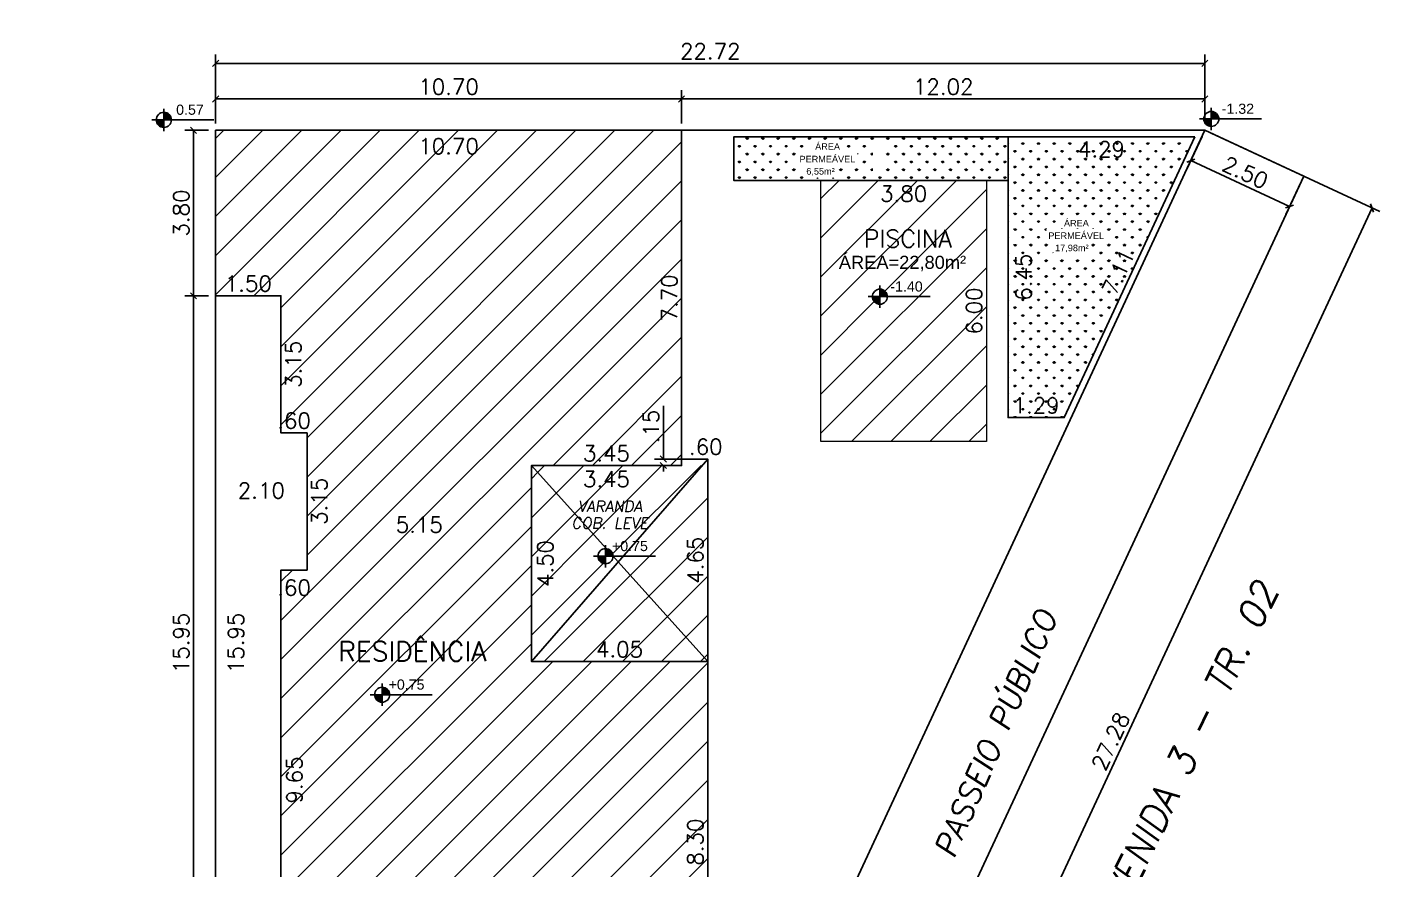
# Model space of a CAD drawing. Header units: metres. Extents: x 2690 to 3939, y 743 to 1123.
# Drawn here: x 3674.88 to 3690.41, y 772.96 to 782.64 of the extents above; entities that cross this region are included whole.
import ezdxf

# ---------------------------------------------------------------- set-up
doc = ezdxf.new("R2010")
doc.units = ezdxf.units.M
doc.header["$PDMODE"] = 35
doc.linetypes.add('HIDDEN', pattern=[0.375, 0.25, -0.125])
for name, color, linetype in [('01', 1, 'Continuous'), ('02', 2, 'Continuous'), ('03', 3, 'Continuous'), ('04', 4, 'Continuous'), ('A CONSTRUIR', 10, 'Continuous'), ('ABERTURA', 2, 'Continuous'), ('H - grama 2', 73, 'Continuous'), ('TEXTO', 2, 'Continuous')]:
    doc.layers.add(name, color=color, linetype=linetype)
doc.layers.add('ALVENARIA', color=4, linetype='Continuous', lineweight=18)
doc.layers.add('COTA', color=2, linetype='Continuous', lineweight=0)
doc.styles.add('ROMA', font='romans.shx')
doc.styles.add('ROMANS', font='arial.ttf')
doc.dimstyles.new('CORTE', dxfattribs={"dimscale": 0, "dimtxt": 0.2, "dimasz": 0.07, "dimexe": 0.1, "dimexo": 0.08, "dimgap": 0.05, "dimtad": 1, "dimzin": 4, "dimdsep": 46, "dimtxsty": 'ROMA', "dimblk": 'OBLIQUE', "dimcen": 0, "dimclrd": 1, "dimclre": 1, "dimclrt": 2, "dimaunit": 1, "dimadec": 0, "dimazin": 0, "dimtfac": 1, "dimtofl": 0, "dimtmove": 0, "dimatfit": 3, "dimldrblk": 'OBLIQUE', "dimfxl": 0.1, "dimtolj": 1, "dimtzin": 0, "dimarcsym": 0})
doc.dimstyles.new('IMPLANTAÇÃO', dxfattribs={"dimscale": 0, "dimtxt": 0.18, "dimasz": 0.07, "dimexe": 0.1, "dimexo": 0.08, "dimgap": 0.05, "dimtad": 1, "dimlfac": 2, "dimzin": 4, "dimdsep": 46, "dimtxsty": 'ROMA', "dimblk": 'OBLIQUE', "dimcen": 0, "dimclrd": 1, "dimclre": 1, "dimclrt": 2, "dimaunit": 1, "dimadec": 0, "dimazin": 0, "dimtfac": 1, "dimtofl": 0, "dimtmove": 0, "dimatfit": 3, "dimldrblk": 'OBLIQUE', "dimfxl": 0.1, "dimtolj": 1, "dimtzin": 0, "dimarcsym": 0})
doc.dimstyles.new('IMPLANTAÇÃO SEM LINHA', dxfattribs={"dimscale": 0, "dimtxt": 0.18, "dimasz": 0.07, "dimexe": 0.1, "dimexo": 0.08, "dimgap": 0.05, "dimtad": 1, "dimlfac": 2, "dimzin": 4, "dimdsep": 46, "dimtxsty": 'ROMA', "dimblk": 'OBLIQUE', "dimcen": 0, "dimse1": 1, "dimse2": 1, "dimsd1": 1, "dimsd2": 1, "dimclrd": 1, "dimclre": 1, "dimclrt": 2, "dimaunit": 1, "dimadec": 0, "dimazin": 0, "dimtfac": 1, "dimtofl": 0, "dimtmove": 0, "dimatfit": 3, "dimldrblk": 'OBLIQUE', "dimfxl": 0.1, "dimtolj": 1, "dimtzin": 0, "dimarcsym": 0})

# ---------------------------------------------------------------- blocks, each defined once
blk = doc.blocks.new('_Oblique')
at = {"color": 0, "linetype": 'ByBlock', "lineweight": -2}
blk.add_line((-0.5, -0.5), (0.5, 0.5), dxfattribs=at)
blk = doc.blocks.new('*D53')
at = {"layer": 'COTA', "color": 1, "lineweight": -2, "transparency": 16777216}
for p, q in [((3676.833, 800.002), (3680.162, 798.455)), ((3668.574, 773.758), (3680.072, 798.497)), ((3665.335, 775.263), (3668.665, 773.716))]:
    blk.add_line(p, q, dxfattribs=at)
at = {"layer": 'DEFPOINTS', "color": 0, "transparency": 16777216}
for p in [(3676.761, 800.036), (3680.072, 798.497), (3665.263, 775.297)]:
    blk.add_point(p, dxfattribs=at)
at = {"layer": 'COTA', "color": 1, "lineweight": -2, "transparency": 16777216, "xscale": 0.07, "yscale": 0.07, "zscale": 0.07}
for p, rotation in [((3680.072, 798.497), 65.07278290089883), ((3668.574, 773.758), 245.0727829008988)]:
    blk.add_blockref('_Oblique', p, dxfattribs=dict(at, rotation=rotation))
at = {"layer": 'COTA', "color": 2, "transparency": 16777216, "insert": (3674.187, 786.191), "char_height": 0.2, "attachment_point": 5, "rotation": 65.0728, "style": 'ROMA'}
blk.add_mtext('\\A1;27.28', dxfattribs=at)
blk = doc.blocks.new('*D109')
at = {"layer": 'A CONSTRUIR', "color": 1, "lineweight": -2, "transparency": 16777216}
for p, q in [((3688.369, 781.38), (3688.198, 781.013)), ((3688.241, 781.104), (3689.374, 780.577)), ((3689.502, 780.853), (3689.332, 780.486))]:
    blk.add_line(p, q, dxfattribs=at)
at = {"layer": 'DEFPOINTS', "color": 0, "transparency": 16777216}
for p in [(3688.402, 781.452), (3689.536, 780.925), (3689.374, 780.577)]:
    blk.add_point(p, dxfattribs=at)
at = {"layer": 'A CONSTRUIR', "color": 1, "lineweight": -2, "transparency": 16777216, "xscale": 0.07, "yscale": 0.07, "zscale": 0.07}
for p, rotation in [((3688.241, 781.104), 155.0727829008923), ((3689.374, 780.577), 335.0727829008923)]:
    blk.add_blockref('_Oblique', p, dxfattribs=dict(at, rotation=rotation))
at = {"layer": 'A CONSTRUIR', "color": 2, "transparency": 16777216, "insert": (3688.866, 780.967), "char_height": 0.18, "attachment_point": 5, "rotation": 335.0728, "style": 'ROMA'}
blk.add_mtext('\\A1;2.50', dxfattribs=at)
blk = doc.blocks.new('*D111')
at = {"layer": 'A CONSTRUIR', "color": 1, "lineweight": -2, "transparency": 16777216}
for p, q in [((3682.392, 781.532), (3682.392, 781.912)), ((3688.402, 781.532), (3688.402, 781.912)), ((3688.402, 781.812), (3682.392, 781.812))]:
    blk.add_line(p, q, dxfattribs=at)
at = {"layer": 'DEFPOINTS', "color": 0, "transparency": 16777216}
for p in [(3682.392, 781.812), (3682.392, 781.452), (3688.402, 781.452)]:
    blk.add_point(p, dxfattribs=at)
at = {"layer": 'A CONSTRUIR', "color": 1, "lineweight": -2, "transparency": 16777216, "xscale": 0.07, "yscale": 0.07, "zscale": 0.07, "rotation": 180}
blk.add_blockref('_Oblique', (3682.392, 781.812), dxfattribs=at)
at = {"layer": 'A CONSTRUIR', "color": 1, "lineweight": -2, "transparency": 16777216, "xscale": 0.07, "yscale": 0.07, "zscale": 0.07}
blk.add_blockref('_Oblique', (3688.402, 781.812), dxfattribs=at)
at = {"layer": 'A CONSTRUIR', "color": 2, "transparency": 16777216, "insert": (3685.397, 781.952), "char_height": 0.18, "attachment_point": 5, "style": 'ROMA'}
blk.add_mtext('\\A1;12.02', dxfattribs=at)
blk = doc.blocks.new('*D112')
at = {"layer": 'A CONSTRUIR', "color": 1, "lineweight": -2, "transparency": 16777216}
for p, q in [((3677.042, 781.532), (3677.042, 781.912)), ((3682.392, 781.532), (3682.392, 781.912)), ((3682.392, 781.812), (3677.042, 781.812))]:
    blk.add_line(p, q, dxfattribs=at)
at = {"layer": 'DEFPOINTS', "color": 0, "transparency": 16777216}
for p in [(3677.042, 781.812), (3677.042, 781.452), (3682.392, 781.452)]:
    blk.add_point(p, dxfattribs=at)
at = {"layer": 'A CONSTRUIR', "color": 1, "lineweight": -2, "transparency": 16777216, "xscale": 0.07, "yscale": 0.07, "zscale": 0.07, "rotation": 180}
blk.add_blockref('_Oblique', (3677.042, 781.812), dxfattribs=at)
at = {"layer": 'A CONSTRUIR', "color": 1, "lineweight": -2, "transparency": 16777216, "xscale": 0.07, "yscale": 0.07, "zscale": 0.07}
blk.add_blockref('_Oblique', (3682.392, 781.812), dxfattribs=at)
at = {"layer": 'A CONSTRUIR', "color": 2, "transparency": 16777216, "insert": (3679.717, 781.952), "char_height": 0.18, "attachment_point": 5, "style": 'ROMA'}
blk.add_mtext('\\A1;10.70', dxfattribs=at)
blk = doc.blocks.new('*D115')
at = {"layer": 'A CONSTRUIR', "color": 1, "lineweight": -2, "transparency": 16777216}
for p, q in [((3677.042, 781.532), (3677.042, 782.321)), ((3688.402, 782.221), (3677.042, 782.221)), ((3688.402, 781.532), (3688.402, 782.321))]:
    blk.add_line(p, q, dxfattribs=at)
at = {"layer": 'DEFPOINTS', "color": 0, "transparency": 16777216}
for p in [(3677.042, 782.221), (3677.042, 781.452), (3688.402, 781.452)]:
    blk.add_point(p, dxfattribs=at)
at = {"layer": 'A CONSTRUIR', "color": 1, "lineweight": -2, "transparency": 16777216, "xscale": 0.07, "yscale": 0.07, "zscale": 0.07, "rotation": 180}
blk.add_blockref('_Oblique', (3677.042, 782.221), dxfattribs=at)
at = {"layer": 'A CONSTRUIR', "color": 1, "lineweight": -2, "transparency": 16777216, "xscale": 0.07, "yscale": 0.07, "zscale": 0.07}
blk.add_blockref('_Oblique', (3688.402, 782.221), dxfattribs=at)
at = {"layer": 'A CONSTRUIR', "color": 2, "transparency": 16777216, "insert": (3682.722, 782.361), "char_height": 0.18, "attachment_point": 5, "style": 'ROMA'}
blk.add_mtext('\\A1;22.72', dxfattribs=at)
blk = doc.blocks.new('*D116')
at = {"layer": 'A CONSTRUIR', "color": 1, "lineweight": -2, "transparency": 16777216}
for p, q in [((3676.962, 781.452), (3676.687, 781.452)), ((3676.787, 781.452), (3676.787, 779.552)), ((3676.962, 779.552), (3676.687, 779.552))]:
    blk.add_line(p, q, dxfattribs=at)
at = {"layer": 'DEFPOINTS', "color": 0, "transparency": 16777216}
for p in [(3677.042, 781.452), (3676.787, 779.552), (3677.042, 779.552)]:
    blk.add_point(p, dxfattribs=at)
at = {"layer": 'A CONSTRUIR', "color": 1, "lineweight": -2, "transparency": 16777216, "xscale": 0.07, "yscale": 0.07, "zscale": 0.07}
for p, rotation in [((3676.787, 781.452), 90), ((3676.787, 779.552), 270)]:
    blk.add_blockref('_Oblique', p, dxfattribs=dict(at, rotation=rotation))
at = {"layer": 'A CONSTRUIR', "color": 2, "transparency": 16777216, "insert": (3676.647, 780.502), "char_height": 0.18, "attachment_point": 5, "rotation": 90, "style": 'ROMA'}
blk.add_mtext('\\A1;3.80', dxfattribs=at)
blk = doc.blocks.new('*D117')
at = {"layer": 'A CONSTRUIR', "color": 1, "lineweight": -2, "transparency": 16777216}
for p, q in [((3676.962, 779.552), (3676.687, 779.552)), ((3676.787, 779.552), (3676.787, 771.577)), ((3676.962, 771.577), (3676.687, 771.577))]:
    blk.add_line(p, q, dxfattribs=at)
at = {"layer": 'DEFPOINTS', "color": 0, "transparency": 16777216}
for p in [(3677.042, 779.552), (3676.787, 771.577), (3677.042, 771.577)]:
    blk.add_point(p, dxfattribs=at)
at = {"layer": 'A CONSTRUIR', "color": 1, "lineweight": -2, "transparency": 16777216, "xscale": 0.07, "yscale": 0.07, "zscale": 0.07}
for p, rotation in [((3676.787, 779.552), 90), ((3676.787, 771.577), 270)]:
    blk.add_blockref('_Oblique', p, dxfattribs=dict(at, rotation=rotation))
at = {"layer": 'A CONSTRUIR', "color": 2, "transparency": 16777216, "insert": (3676.647, 775.565), "char_height": 0.18, "attachment_point": 5, "rotation": 90, "style": 'ROMA'}
blk.add_mtext('\\A1;15.95', dxfattribs=at)
blk = doc.blocks.new('*D120')
at = {"layer": 'A CONSTRUIR', "color": 1, "lineweight": -2, "transparency": 16777216}
for p, q in [((3688.475, 781.418), (3690.412, 780.518)), ((3690.321, 780.56), (3684.572, 768.191)), ((3682.726, 769.049), (3684.663, 768.149))]:
    blk.add_line(p, q, dxfattribs=at)
at = {"layer": 'DEFPOINTS', "color": 0, "transparency": 16777216}
for p in [(3688.402, 781.452), (3682.654, 769.083), (3684.572, 768.191)]:
    blk.add_point(p, dxfattribs=at)
at = {"layer": 'A CONSTRUIR', "color": 1, "lineweight": -2, "transparency": 16777216, "xscale": 0.07, "yscale": 0.07, "zscale": 0.07}
for p, rotation in [((3690.321, 780.56), 65.07278290089995), ((3684.572, 768.191), 245.0727829008999)]:
    blk.add_blockref('_Oblique', p, dxfattribs=dict(at, rotation=rotation))
at = {"layer": 'A CONSTRUIR', "color": 2, "transparency": 16777216, "insert": (3687.319, 774.435), "char_height": 0.18, "attachment_point": 5, "rotation": 65.0728, "style": 'ROMA'}
blk.add_mtext('\\A1;27.28', dxfattribs=at)
blk = doc.blocks.new('*D123')
at = {"layer": 'DEFPOINTS', "color": 0, "transparency": 16777216}
for p in [(3683.992, 780.877), (3685.892, 780.877), (3683.992, 780.583)]:
    blk.add_point(p, dxfattribs=at)
at = {"layer": 'A CONSTRUIR', "color": 2, "transparency": 16777216, "insert": (3684.942, 780.723), "char_height": 0.18, "attachment_point": 5, "style": 'ROMA'}
blk.add_mtext('\\A1;3.80', dxfattribs=at)
blk = doc.blocks.new('*D124')
at = {"layer": 'DEFPOINTS', "color": 0, "transparency": 16777216}
for p in [(3685.892, 780.877), (3685.892, 777.877), (3685.892, 777.877)]:
    blk.add_point(p, dxfattribs=at)
at = {"layer": 'A CONSTRUIR', "color": 2, "transparency": 16777216, "insert": (3685.752, 779.377), "char_height": 0.18, "attachment_point": 5, "rotation": 90, "style": 'ROMA'}
blk.add_mtext('\\A1;6.00', dxfattribs=at)
blk = doc.blocks.new('*D125')
at = {"layer": 'DEFPOINTS', "color": 0, "transparency": 16777216}
for p in [(3686.142, 781.377), (3688.285, 781.377), (3688.285, 781.095)]:
    blk.add_point(p, dxfattribs=at)
at = {"layer": 'A CONSTRUIR', "color": 2, "transparency": 16777216, "insert": (3687.214, 781.235), "char_height": 0.18, "attachment_point": 5, "style": 'ROMA'}
blk.add_mtext('\\A1;4.29', dxfattribs=at)
blk = doc.blocks.new('*D126')
at = {"layer": 'DEFPOINTS', "color": 0, "transparency": 16777216}
for p in [(3686.142, 781.377), (3686.142, 778.152), (3686.461, 778.152)]:
    blk.add_point(p, dxfattribs=at)
at = {"layer": 'A CONSTRUIR', "color": 2, "transparency": 16777216, "insert": (3686.321, 779.765), "char_height": 0.18, "attachment_point": 5, "rotation": 90, "style": 'ROMA'}
blk.add_mtext('\\A1;6.45', dxfattribs=at)
blk = doc.blocks.new('*D127')
at = {"layer": 'DEFPOINTS', "color": 0, "transparency": 16777216}
for p in [(3686.142, 778.152), (3686.142, 778.152), (3686.786, 778.152)]:
    blk.add_point(p, dxfattribs=at)
at = {"layer": 'A CONSTRUIR', "color": 2, "transparency": 16777216, "insert": (3686.464, 778.292), "char_height": 0.18, "attachment_point": 5, "style": 'ROMA'}
blk.add_mtext('\\A1;1.29', dxfattribs=at)
blk = doc.blocks.new('*D128')
at = {"layer": 'DEFPOINTS', "color": 0, "transparency": 16777216}
for p in [(3688.285, 781.377), (3688.285, 781.377), (3686.786, 778.152)]:
    blk.add_point(p, dxfattribs=at)
at = {"layer": 'A CONSTRUIR', "color": 2, "transparency": 16777216, "insert": (3687.409, 779.824), "char_height": 0.18, "attachment_point": 5, "rotation": 65.0697, "style": 'ROMA'}
blk.add_mtext('\\A1;7.11', dxfattribs=at)
blk = doc.blocks.new('*D129')
at = {"layer": 'DEFPOINTS', "color": 0, "transparency": 16777216}
for p in [(3682.392, 781.452), (3682.392, 777.602), (3682.392, 777.602)]:
    blk.add_point(p, dxfattribs=at)
at = {"layer": 'A CONSTRUIR', "color": 2, "transparency": 16777216, "insert": (3682.252, 779.527), "char_height": 0.18, "attachment_point": 5, "rotation": 90, "style": 'ROMA'}
blk.add_mtext('\\A1;7.70', dxfattribs=at)
blk = doc.blocks.new('*D130')
at = {"layer": 'DEFPOINTS', "color": 0, "transparency": 16777216}
for p in [(3680.667, 777.602), (3680.667, 777.602), (3682.392, 777.602)]:
    blk.add_point(p, dxfattribs=at)
at = {"layer": 'A CONSTRUIR', "color": 2, "transparency": 16777216, "insert": (3681.53, 777.742), "char_height": 0.18, "attachment_point": 5, "style": 'ROMA'}
blk.add_mtext('\\A1;3.45', dxfattribs=at)
blk = doc.blocks.new('*D131')
at = {"layer": 'DEFPOINTS', "color": 0, "transparency": 16777216}
for p in [(3682.692, 777.677), (3682.692, 775.352), (3682.692, 775.352)]:
    blk.add_point(p, dxfattribs=at)
at = {"layer": 'A CONSTRUIR', "color": 2, "transparency": 16777216, "insert": (3682.552, 776.515), "char_height": 0.18, "attachment_point": 5, "rotation": 90, "style": 'ROMA'}
blk.add_mtext('\\A1;4.65', dxfattribs=at)
blk = doc.blocks.new('*D132')
at = {"layer": 'DEFPOINTS', "color": 0, "transparency": 16777216}
for p in [(3680.667, 775.352), (3680.667, 775.352), (3682.692, 775.352)]:
    blk.add_point(p, dxfattribs=at)
at = {"layer": 'A CONSTRUIR', "color": 2, "transparency": 16777216, "insert": (3681.68, 775.492), "char_height": 0.18, "attachment_point": 5, "style": 'ROMA'}
blk.add_mtext('\\A1;4.05', dxfattribs=at)
blk = doc.blocks.new('*D133')
at = {"layer": 'DEFPOINTS', "color": 0, "transparency": 16777216}
for p in [(3680.667, 777.602), (3680.667, 775.352), (3680.967, 775.352)]:
    blk.add_point(p, dxfattribs=at)
at = {"layer": 'A CONSTRUIR', "color": 2, "transparency": 16777216, "insert": (3680.827, 776.477), "char_height": 0.18, "attachment_point": 5, "rotation": 90, "style": 'ROMA'}
blk.add_mtext('\\A1;4.50', dxfattribs=at)
blk = doc.blocks.new('*D134')
at = {"layer": 'DEFPOINTS', "color": 0, "transparency": 16777216}
for p in [(3677.042, 779.552), (3677.792, 779.552), (3677.792, 779.552)]:
    blk.add_point(p, dxfattribs=at)
at = {"layer": 'A CONSTRUIR', "color": 2, "transparency": 16777216, "insert": (3677.417, 779.692), "char_height": 0.18, "attachment_point": 5, "style": 'ROMA'}
blk.add_mtext('\\A1;1.50', dxfattribs=at)
blk = doc.blocks.new('*D135')
at = {"layer": 'DEFPOINTS', "color": 0, "transparency": 16777216}
for p in [(3677.792, 779.552), (3677.792, 777.977), (3678.076, 777.977)]:
    blk.add_point(p, dxfattribs=at)
at = {"layer": 'A CONSTRUIR', "color": 2, "transparency": 16777216, "insert": (3677.936, 778.765), "char_height": 0.18, "attachment_point": 5, "rotation": 90, "style": 'ROMA'}
blk.add_mtext('\\A1;3.15', dxfattribs=at)
blk = doc.blocks.new('*D136')
at = {"layer": 'DEFPOINTS', "color": 0, "transparency": 16777216}
for p in [(3677.792, 777.977), (3678.092, 777.977), (3678.092, 777.977)]:
    blk.add_point(p, dxfattribs=at)
at = {"layer": 'A CONSTRUIR', "color": 2, "transparency": 16777216, "insert": (3677.942, 778.117), "char_height": 0.18, "attachment_point": 5, "style": 'ROMA'}
blk.add_mtext('\\A1;.60', dxfattribs=at)
blk = doc.blocks.new('*D137')
at = {"layer": 'DEFPOINTS', "color": 0, "transparency": 16777216}
for p in [(3678.092, 777.977), (3678.092, 776.402), (3678.372, 776.402)]:
    blk.add_point(p, dxfattribs=at)
at = {"layer": 'A CONSTRUIR', "color": 2, "transparency": 16777216, "insert": (3678.232, 777.19), "char_height": 0.18, "attachment_point": 5, "rotation": 90, "style": 'ROMA'}
blk.add_mtext('\\A1;3.15', dxfattribs=at)
blk = doc.blocks.new('*D138')
at = {"layer": 'DEFPOINTS', "color": 0, "transparency": 16777216}
for p in [(3677.792, 776.402), (3678.092, 776.402), (3678.092, 776.059)]:
    blk.add_point(p, dxfattribs=at)
at = {"layer": 'A CONSTRUIR', "color": 2, "transparency": 16777216, "insert": (3677.942, 776.199), "char_height": 0.18, "attachment_point": 5, "style": 'ROMA'}
blk.add_mtext('\\A1;.60', dxfattribs=at)
blk = doc.blocks.new('*D139')
at = {"layer": 'DEFPOINTS', "color": 0, "transparency": 16777216}
for p in [(3677.792, 776.402), (3677.792, 771.577), (3678.087, 771.577)]:
    blk.add_point(p, dxfattribs=at)
at = {"layer": 'A CONSTRUIR', "color": 2, "transparency": 16777216, "insert": (3677.947, 773.99), "char_height": 0.18, "attachment_point": 5, "rotation": 90, "style": 'ROMA'}
blk.add_mtext('\\A1;9.65', dxfattribs=at)
blk = doc.blocks.new('*D146')
at = {"layer": 'DEFPOINTS', "color": 0, "transparency": 16777216}
for p in [(3682.692, 775.352), (3682.692, 775.352), (3682.692, 771.202)]:
    blk.add_point(p, dxfattribs=at)
at = {"layer": 'A CONSTRUIR', "color": 2, "transparency": 16777216, "insert": (3682.552, 773.277), "char_height": 0.18, "attachment_point": 5, "rotation": 90, "style": 'ROMA'}
blk.add_mtext('\\A1;8.30', dxfattribs=at)
blk = doc.blocks.new('*D114')
at = {"layer": 'DEFPOINTS', "color": 0, "transparency": 16777216}
for p in [(3677.042, 777.977), (3678.092, 777.977), (3677.042, 777.175)]:
    blk.add_point(p, dxfattribs=at)
at = {"layer": 'A CONSTRUIR', "color": 2, "transparency": 16777216, "insert": (3677.567, 777.315), "char_height": 0.18, "attachment_point": 5, "style": 'ROMA'}
blk.add_mtext('\\A1;2.10', dxfattribs=at)
blk = doc.blocks.new('*D223')
at = {"layer": 'DEFPOINTS', "color": 0, "transparency": 16777216}
for p in [(3677.042, 781.452), (3682.392, 781.452), (3682.392, 781.13)]:
    blk.add_point(p, dxfattribs=at)
at = {"layer": 'A CONSTRUIR', "color": 2, "transparency": 16777216, "insert": (3679.717, 781.27), "char_height": 0.18, "attachment_point": 5, "style": 'ROMA'}
blk.add_mtext('\\A1;10.70', dxfattribs=at)
blk = doc.blocks.new('*D224')
at = {"layer": 'DEFPOINTS', "color": 0, "transparency": 16777216}
for p in [(3678.092, 777.19), (3680.667, 777.19), (3680.667, 776.783)]:
    blk.add_point(p, dxfattribs=at)
at = {"layer": 'A CONSTRUIR', "color": 2, "transparency": 16777216, "insert": (3679.38, 776.923), "char_height": 0.18, "attachment_point": 5, "style": 'ROMA'}
blk.add_mtext('\\A1;5.15', dxfattribs=at)
blk = doc.blocks.new('*D227')
at = {"layer": 'DEFPOINTS', "color": 0, "linetype": 'HIDDEN', "transparency": 16777216}
for p in [(3680.667, 777.602), (3682.392, 777.602), (3682.392, 777.306)]:
    blk.add_point(p, dxfattribs=at)
at = {"layer": '04', "color": 2, "linetype": 'HIDDEN', "transparency": 16777216, "insert": (3681.53, 777.446), "char_height": 0.18, "attachment_point": 5, "style": 'ROMA'}
blk.add_mtext('\\A1;3.45', dxfattribs=at)
blk = doc.blocks.new('*D228')
at = {"layer": 'DEFPOINTS', "color": 0, "linetype": 'HIDDEN', "transparency": 16777216}
for p in [(3682.692, 777.677), (3682.392, 777.602), (3682.692, 777.602)]:
    blk.add_point(p, dxfattribs=at)
at = {"layer": '04', "color": 2, "linetype": 'HIDDEN', "transparency": 16777216, "insert": (3682.67, 777.817), "char_height": 0.18, "attachment_point": 5, "style": 'ROMA'}
blk.add_mtext('\\A1;.60', dxfattribs=at)
blk = doc.blocks.new('*D229')
at = {"layer": '04', "color": 1, "lineweight": -2, "transparency": 16777216}
for p, q in [((3682.183, 777.677), (3682.183, 778.286)), ((3682.462, 777.677), (3682.083, 777.677)), ((3682.312, 777.602), (3682.083, 777.602)), ((3682.183, 777.602), (3682.183, 777.532))]:
    blk.add_line(p, q, dxfattribs=at)
at = {"layer": 'DEFPOINTS', "color": 0, "transparency": 16777216}
for p in [(3682.183, 777.677), (3682.542, 777.677), (3682.392, 777.602)]:
    blk.add_point(p, dxfattribs=at)
at = {"layer": '04', "color": 1, "lineweight": -2, "transparency": 16777216, "xscale": 0.07, "yscale": 0.07, "zscale": 0.07}
for p, rotation in [((3682.183, 777.677), 270), ((3682.183, 777.602), 90)]:
    blk.add_blockref('_Oblique', p, dxfattribs=dict(at, rotation=rotation))
at = {"layer": '04', "color": 2, "transparency": 16777216, "insert": (3682.043, 778.051), "char_height": 0.18, "attachment_point": 5, "rotation": 90, "style": 'ROMA'}
blk.add_mtext('\\A1;.15', dxfattribs=at)
blk = doc.blocks.new('*D232')
at = {"layer": 'DEFPOINTS', "color": 0, "transparency": 16777216}
for p in [(3677.187, 779.552), (3677.187, 771.577), (3677.415, 771.577)]:
    blk.add_point(p, dxfattribs=at)
at = {"layer": 'A CONSTRUIR', "color": 2, "transparency": 16777216, "insert": (3677.275, 775.565), "char_height": 0.18, "attachment_point": 5, "rotation": 90, "style": 'ROMA'}
blk.add_mtext('\\A1;15.95', dxfattribs=at)

msp = doc.modelspace()

# ---------------------------------------------------------------- hatches: boundary and pattern name
at = {"layer": '02'}
h = msp.add_hatch(color=256, dxfattribs=at)
h.paths.add_polyline_path([(3676.4475, 781.5719), (3676.4475, 781.4855, -0.4142136), (3676.3611, 781.5719), (3676.4475, 781.5719)])
h.paths.add_polyline_path([(3676.4475, 781.5719), (3676.4475, 781.6583, -0.4142136), (3676.5339, 781.5719), (3676.4475, 781.5719)])
h = msp.add_hatch(color=256, dxfattribs=at)
h.paths.add_polyline_path([(3688.475, 781.5827), (3688.475, 781.4963, -0.4142136), (3688.3886, 781.5827), (3688.475, 781.5827)])
h.paths.add_polyline_path([(3688.475, 781.5827), (3688.475, 781.6691, -0.4142136), (3688.5614, 781.5827), (3688.475, 781.5827)])
h = msp.add_hatch(color=256, dxfattribs=at)
h.paths.add_polyline_path([(3684.6699, 779.5416), (3684.6699, 779.4552, -0.4142136), (3684.5835, 779.5416), (3684.6699, 779.5416)])
h.paths.add_polyline_path([(3684.6699, 779.5416), (3684.6699, 779.628, -0.4142136), (3684.7563, 779.5416), (3684.6699, 779.5416)])
h = msp.add_hatch(color=256, dxfattribs=at)
h.paths.add_polyline_path([(3681.5186, 776.5604), (3681.5186, 776.474, -0.4142136), (3681.4322, 776.5604), (3681.5186, 776.5604)])
h.paths.add_polyline_path([(3681.5186, 776.5604), (3681.5186, 776.6468, -0.4142136), (3681.605, 776.5604), (3681.5186, 776.5604)])
h = msp.add_hatch(color=256, dxfattribs=at)
h.paths.add_polyline_path([(3678.9536, 774.9699), (3678.9536, 774.8835, -0.4142136), (3678.8672, 774.9699), (3678.9536, 774.9699)])
h.paths.add_polyline_path([(3678.9536, 774.9699), (3678.9536, 775.0563, -0.4142136), (3679.04, 774.9699), (3678.9536, 774.9699)])
at = {"layer": 'A CONSTRUIR', "ltscale": 0.05}
h = msp.add_hatch(dxfattribs=at)
h.set_pattern_fill('ANSI31', color=256, scale=0.1)
h.paths.add_polyline_path([(3682.3924, 781.4521), (3677.0424, 781.4521), (3677.0424, 779.5521), (3677.7924, 779.5521), (3677.7924, 777.9771), (3678.0924, 777.9771), (3678.0924, 776.4021), (3677.7924, 776.4021), (3677.7924, 771.5771), (3680.8174, 771.5771), (3680.8174, 771.2021), (3682.6924, 771.2021), (3682.6924, 775.3521), (3680.6674, 775.3521), (3680.6674, 777.6021), (3682.3924, 777.6021), (3682.3924, 777.6771)])
h.paths.add_polyline_path([(3679.04, 774.9699, -1), (3678.8672, 774.9699, -1)], flags=16)
h.paths.add_polyline_path([(3682.3874, 779.2078), (3682.3874, 779.8463), (3682.1174, 779.8463), (3682.1174, 779.2078)], flags=24)
h.paths.add_polyline_path([(3681.2107, 777.6071), (3681.8492, 777.6071), (3681.8492, 777.8771), (3681.2107, 777.8771)], flags=24)
h.paths.add_polyline_path([(3677.111, 779.5571), (3677.7239, 779.5571), (3677.7239, 779.8271), (3677.111, 779.8271)], flags=24)
h.paths.add_polyline_path([(3678.0712, 778.4453), (3678.0712, 779.0838), (3677.8012, 779.0838), (3677.8012, 778.4453)], flags=24)
h.paths.add_polyline_path([(3677.7132, 777.9821), (3678.1717, 777.9821), (3678.1717, 778.2521), (3677.7132, 778.2521)], flags=25)
h.paths.add_polyline_path([(3678.3673, 776.8703), (3678.3673, 777.5088), (3678.0973, 777.5088), (3678.0973, 776.8703)], flags=24)
h.paths.add_polyline_path([(3677.7132, 776.0637), (3678.1717, 776.0637), (3678.1717, 776.3337), (3677.7132, 776.3337)], flags=25)
h.paths.add_polyline_path([(3678.0817, 773.6703), (3678.0817, 774.3088), (3677.8117, 774.3088), (3677.8117, 773.6703)], flags=24)
h.paths.add_polyline_path([(3681.4357, 771.2071), (3682.0742, 771.2071), (3682.0742, 771.4771), (3681.4357, 771.4771)], flags=24)
h.paths.add_polyline_path([(3681.0978, 771.1603), (3681.0978, 771.6188), (3680.8278, 771.6188), (3680.8278, 771.1603)], flags=9)
h.paths.add_polyline_path([(3678.9899, 771.5821), (3679.6199, 771.5821), (3679.6199, 771.8521), (3678.9899, 771.8521)], flags=24)
h.paths.add_polyline_path([(3682.6874, 772.9578), (3682.6874, 773.5963), (3682.4174, 773.5963), (3682.4174, 772.9578)], flags=24)
h.paths.add_polyline_path([(3679.3253, 781.1345), (3680.1096, 781.1345), (3680.1096, 781.4045), (3679.3253, 781.4045)], flags=24)
h.paths.add_polyline_path([(3679.0607, 776.7876), (3679.6992, 776.7876), (3679.6992, 777.0576), (3679.0607, 777.0576)], flags=24)
h.paths.add_polyline_path([(3682.1782, 777.8221), (3682.1782, 778.2806), (3681.9082, 778.2806), (3681.9082, 777.8221)], flags=24)
h.paths.add_polyline_path([(3678.9983, 774.9969), (3679.4702, 774.9969), (3679.4702, 775.1756), (3678.9983, 775.1756)], flags=24)
h.paths.add_polyline_path([(3678.326, 775.2993), (3680.2727, 775.2993), (3680.2727, 775.678), (3678.326, 775.678)], flags=24)
h = msp.add_hatch(dxfattribs=at)
h.set_pattern_fill('ANSI31', color=256, scale=0.1)
h.set_pattern_definition([(45, (344.69034, -4.2008), (-0.224506403, 0.224506403), [])])
h.paths.add_polyline_path([(3685.8924, 780.8771), (3683.9924, 780.8771), (3683.9924, 777.8771), (3685.8924, 777.8771)])
h.paths.add_polyline_path([(3684.5835, 779.5416, -1), (3684.7563, 779.5416, -1)], flags=16)
h.paths.add_polyline_path([(3684.6232, 780.5879), (3685.2617, 780.5879), (3685.2617, 780.8579), (3684.6232, 780.8579)], flags=24)
h.paths.add_polyline_path([(3685.8874, 779.0621), (3685.8874, 779.6921), (3685.6174, 779.6921), (3685.6174, 779.0621)], flags=24)
h.paths.add_polyline_path([(3684.7147, 779.5686), (3685.1909, 779.5686), (3685.1909, 779.7473), (3684.7147, 779.7473)], flags=24)
h.paths.add_polyline_path([(3684.1435, 779.7768), (3685.7143, 779.7768), (3685.7143, 780.1031), (3684.1435, 780.1031)], flags=24)
h.paths.add_polyline_path([(3684.4018, 780.0574), (3685.578, 780.0574), (3685.578, 780.3574), (3684.4018, 780.3574)], flags=24)
h = msp.add_hatch(dxfattribs=at)
h.set_pattern_fill('ANSI31', color=256, scale=0.1)
h.set_pattern_definition([(45, (348.40533, 33.2976), (-0.224506403, 0.224506403), [])])
h.paths.add_polyline_path([(3682.6924, 777.6021), (3681.6799, 776.4771), (3682.6924, 775.3521)])
h.paths.add_polyline_path([(3682.6924, 777.6021), (3680.6674, 777.6021), (3681.5276, 776.6463, -0.383736), (3681.605, 776.5604), (3681.7549, 776.5604)])
h.paths.add_polyline_path([(3681.6799, 776.4771), (3681.605, 776.5604, -1), (3681.4322, 776.5604, -0.4142136), (3681.5186, 776.6468), (3681.5186, 776.6564), (3680.6674, 777.6021), (3680.6674, 775.3521)])
h.paths.add_polyline_path([(3681.6799, 776.4771), (3680.6674, 775.3521), (3682.6924, 775.3521)])
h.paths.add_polyline_path([(3681.5633, 776.5874), (3682.0351, 776.5874), (3682.0351, 776.766), (3681.5633, 776.766)], flags=25)
h.paths.add_polyline_path([(3681.1081, 776.8523), (3682.1537, 776.8412), (3682.1872, 777.031), (3681.1416, 777.0422)], flags=24)
h.paths.add_polyline_path([(3681.1813, 777.0434), (3682.0944, 777.0322), (3682.1279, 777.2221), (3681.2148, 777.2332)], flags=24)
h.paths.add_polyline_path([(3681.3607, 775.3571), (3681.9992, 775.3571), (3681.9992, 775.6271), (3681.3607, 775.6271)], flags=24)
at = {"layer": 'H - grama 2', "ltscale": 0.05}
h = msp.add_hatch(dxfattribs=at)
h.set_pattern_fill('GRASS', color=256, scale=0.005)
h.set_pattern_definition([(90, (2028.26249, 374.72174), (-0.089802561, 0.089802561), [0.0238125, -0.155792622]), (45, (2028.26249, 374.72174), (-0.089802561, 0.089802561), [0.0238125, -0.1031875]), (135, (2028.26249, 374.72174), (-0.089802561, -0.089802561), [0.0238125, -0.1031875])])
h.paths.add_polyline_path([(3686.1424, 781.3771), (3682.9924, 781.3771), (3682.9924, 780.8771), (3686.1424, 780.8771)])
h.paths.add_polyline_path([(3684.7321, 780.9568), (3684.7321, 781.2973), (3684.5821, 781.2973), (3684.5821, 780.9568)], flags=16)
h.paths.add_polyline_path([(3683.802, 780.9062), (3684.1732, 780.9062), (3684.1732, 781.0414), (3683.802, 781.0414)], flags=16)
h.paths.add_polyline_path([(3683.7231, 781.0608), (3684.4106, 781.0608), (3684.4106, 781.2017), (3683.7231, 781.2017)], flags=16)
h.paths.add_polyline_path([(3683.9027, 781.2048), (3684.2353, 781.2048), (3684.2353, 781.3456), (3683.9027, 781.3456)], flags=16)
h = msp.add_hatch(dxfattribs=at)
h.set_pattern_fill('GRASS', color=256, scale=0.005)
h.set_pattern_definition([(90, (2090.78911, 347.09459), (-0.089802561, 0.089802561), [0.0238125, -0.155792622]), (45, (2090.78911, 347.09459), (-0.089802561, 0.089802561), [0.0238125, -0.1031875]), (135, (2090.78911, 347.09459), (-0.089802561, -0.089802561), [0.0238125, -0.1031875])])
h.paths.add_polyline_path([(3688.2854, 781.3771), (3686.1424, 781.3771), (3686.1424, 778.1521), (3686.7864, 778.1521)])
h.paths.add_polyline_path([(3687.0389, 781.3583), (3687.3889, 781.3583)], flags=16)
h.paths.add_polyline_path([(3686.1749, 779.5896), (3686.1749, 779.9396)], flags=16)
h.paths.add_polyline_path([(3686.3027, 778.1496), (3686.6431, 778.1496), (3686.6346, 778.1521), (3686.2942, 778.1521)])
h.paths.add_polyline_path([(3687.5459, 779.7842), (3687.694, 780.1065), (3687.6937, 780.1059), (3687.5456, 779.7836)], flags=17)
h.paths.add_polyline_path([(3686.6591, 780.0265), (3687.0885, 780.0265), (3687.0885, 780.1617), (3686.6591, 780.1617)], flags=16)
h.paths.add_polyline_path([(3686.5802, 780.1811), (3687.2677, 780.1811), (3687.2677, 780.322), (3686.5802, 780.322)], flags=16)
h.paths.add_polyline_path([(3686.7598, 780.325), (3687.0923, 780.325), (3687.0923, 780.4659), (3686.7598, 780.4659)], flags=16)

# ---------------------------------------------------------------- linework, layer by layer
at = {"color": 2}
for p, q in [((3676.4475, 781.4855), (3676.4475, 781.6583)), ((3688.475, 781.4963), (3688.475, 781.6691)), ((3684.6699, 779.4552), (3684.6699, 779.628)), ((3681.5186, 776.474), (3681.5186, 776.6468)), ((3678.9536, 774.8835), (3678.9536, 775.0563))]:
    msp.add_line(p, q, dxfattribs=at)
for centre in [(3676.4475, 781.5719), (3688.475, 781.5827), (3684.6699, 779.5416), (3681.5186, 776.5604), (3678.9536, 774.9699)]:
    msp.add_circle(centre, 0.0864, dxfattribs=at)
at = {"layer": '01'}
for points in [[(3686.1424, 780.8771), (3682.9924, 780.8771), (3682.9924, 781.3771), (3686.1424, 781.3771)], [(3688.2854, 781.3771), (3686.1424, 781.3771), (3686.1424, 778.1521), (3686.7864, 778.1521)]]:
    msp.add_lwpolyline(points, close=True, dxfattribs=at)
at = {"layer": '02'}
for p, q in [((3676.3112, 781.5719), (3677.0228, 781.5719)), ((3676.4475, 781.7004), (3676.4475, 781.4433)), ((3676.4475, 781.7004), (3676.4475, 781.4433)), ((3688.3387, 781.5827), (3689.0503, 781.5827)), ((3688.475, 781.7113), (3688.475, 781.4541)), ((3688.475, 781.7113), (3688.475, 781.4541)), ((3688.4024, 781.4521), (3689.536, 780.9252)), ((3684.5336, 779.5416), (3685.2452, 779.5416)), ((3684.6699, 779.6702), (3684.6699, 779.413)), ((3684.6699, 779.6702), (3684.6699, 779.413)), ((3681.5186, 776.689), (3681.5186, 776.4318)), ((3681.5186, 776.689), (3681.5186, 776.4318)), ((3681.3822, 776.5604), (3682.0938, 776.5604)), ((3678.9536, 775.0985), (3678.9536, 774.8413)), ((3678.9536, 775.0985), (3678.9536, 774.8413)), ((3678.8173, 774.9699), (3679.5289, 774.9699))]:
    msp.add_line(p, q, dxfattribs=at)
msp.add_lwpolyline([(3688.4024, 781.4521), (3677.0424, 781.4521), (3677.0424, 766.4521), (3678.4724, 766.4521, 0.2126278), (3682.6536, 769.0827)], format="xyb", close=True, dxfattribs=at)
at = {"layer": '02', "flags": 128}
msp.add_lwpolyline([(3678.5575, 765.2021, 0.219601), (3683.7482, 768.4719), (3689.536, 780.9252)], format="xyb", dxfattribs=at)
at = {"layer": '04'}
for points in [[(3682.3924, 781.4521), (3677.0424, 781.4521), (3677.0424, 779.5521), (3677.7924, 779.5521), (3677.7924, 777.9771), (3678.0924, 777.9771), (3678.0924, 776.4021), (3677.7924, 776.4021), (3677.7924, 771.5771), (3680.8174, 771.5771), (3680.8174, 771.2021), (3682.6924, 771.2021), (3682.6924, 775.3521), (3680.6674, 775.3521), (3680.6674, 777.6021), (3682.3924, 777.6021), (3682.3924, 781.4521)], [(3680.6674, 775.3521), (3680.6674, 777.6021), (3682.3924, 777.6021), (3682.3924, 777.6771), (3682.6924, 777.6771), (3682.6924, 775.3521), (3680.6674, 775.3521)]]:
    msp.add_lwpolyline(points, dxfattribs=at)
at = {"layer": 'ABERTURA'}
for p, q in [((3680.6674, 775.3521), (3682.6924, 777.6771)), ((3680.6674, 777.6021), (3682.6924, 775.3521))]:
    msp.add_line(p, q, dxfattribs=at)
at = {"layer": 'ALVENARIA'}
msp.add_lwpolyline([(3683.9924, 777.8771), (3683.9924, 780.8771), (3685.8924, 780.8771), (3685.8924, 777.8771), (3683.9924, 777.8771)], dxfattribs=at)

# ---------------------------------------------------------------- texts
at = {"color": 2, "style": 'ROMANS'}
for s, p in [('0.57', (3676.5888, 781.6306)), (' -1.32', (3688.5495, 781.6415)), (' -1.40', (3684.7445, 779.6004)), ('+0.75', (3681.5931, 776.6191)), ('+0.75', (3679.0281, 775.0287))]:
    msp.add_text(s, height=0.11664, dxfattribs=at).set_placement(p)
at = {"layer": '03', "linetype": 'Continuous', "style": 'ROMA', "oblique": 10}
for s, p in [('VARANDA', (3681.2005, 777.0695)), ('COB. LEVE', (3681.1272, 776.8784))]:
    msp.add_text(s, height=0.12656, dxfattribs=at).set_placement(p)
msp.add_text('AVENIDA 3 - TR. 02', height=0.31, rotation=64.27467, dxfattribs=at).set_placement((3687.4048, 772.3278))
at = {"layer": '03', "linetype": 'Continuous', "insert": (3684.9899, 780.3074), "char_height": 0.2, "width": 1.239521, "attachment_point": 2, "line_spacing_factor": 0.938532, "style": 'ROMA'}
msp.add_mtext('PISCINA', dxfattribs=at)
at = {"layer": '03', "ltscale": 0.05, "insert": (3679.2993, 775.5793), "char_height": 0.224, "width": 0.61976, "attachment_point": 2, "line_spacing_factor": 0.938532, "style": 'ROMA'}
msp.add_mtext('RESIDÊNCIA', dxfattribs=at)
at = {"layer": 'TEXTO', "style": 'ROMANS'}
for s, height, p in [('ÁREA', 0.075, (3683.9263, 781.2282)), ('PERMEÁVEL', 0.075, (3683.7466, 781.0843)), ('ÁREA', 0.075, (3686.7834, 780.3485)), ('PERMEÁVEL', 0.075, (3686.6037, 780.2046)), ('ÁREA=22,80m²', 0.15, (3684.1982, 779.8609))]:
    msp.add_text(s, height=height, dxfattribs=at).set_placement(p)
at = {"layer": 'TEXTO', "color": 1, "style": 'ROMANS'}
for s, p in [('6,55m²', (3683.8246, 780.9436)), ('17,98m²', (3686.6816, 780.0638))]:
    msp.add_text(s, height=0.075, dxfattribs=at).set_placement(p)
at = {"layer": 'TEXTO', "color": 2, "ltscale": 0.05, "style": 'ROMA', "oblique": 10}
msp.add_text('PASSEIO PÚBLICO', height=0.256608, rotation=66.89813, dxfattribs=at).set_placement((3685.5208, 773.0754))

# ---------------------------------------------------------------- dimensions: what is measured, and where the dimension line sits
at = {"layer": '04', "color": 6}
dim = msp.add_linear_dim(base=(3682.1832, 777.6771), p1=(3682.3924, 777.6021), p2=(3682.5424, 777.6771), angle=90, dimstyle='IMPLANTAÇÃO', override={"dimscale": 1}, dxfattribs=at)
dim.commit()
dim.dimension.update_dxf_attribs({"geometry": '*D229', "text_midpoint": (3682.0432, 778.0513)})
at = {"layer": '04', "color": 6, "linetype": 'HIDDEN'}
dim = msp.add_linear_dim(base=(3682.6924, 777.6771), p1=(3682.3924, 777.6021), p2=(3682.6924, 777.6021), dimstyle='IMPLANTAÇÃO SEM LINHA', override={"dimscale": 1}, dxfattribs=at)
dim.commit()
dim.dimension.update_dxf_attribs({"geometry": '*D228', "text_midpoint": (3682.6698, 777.6771), "dimtype": 160})
dim = msp.add_linear_dim(base=(3682.3924, 777.3056), p1=(3680.6674, 777.6021), p2=(3682.3924, 777.6021), dimstyle='IMPLANTAÇÃO SEM LINHA', override={"dimscale": 1}, dxfattribs=at)
dim.commit()
dim.dimension.update_dxf_attribs({"geometry": '*D227', "text_midpoint": (3681.5299, 777.4456)})
at = {"layer": 'A CONSTRUIR'}
for base, p1, p2, dimstyle, picture, middle in [((3677.0424, 782.2211), (3688.4024, 781.4521), (3677.0424, 781.4521), 'IMPLANTAÇÃO', '*D115', (3682.7224, 782.3611)), ((3677.0424, 781.8119), (3682.3924, 781.4521), (3677.0424, 781.4521), 'IMPLANTAÇÃO', '*D112', (3679.7174, 781.9519)), ((3682.3924, 781.8119), (3688.4024, 781.4521), (3682.3924, 781.4521), 'IMPLANTAÇÃO', '*D111', (3685.3974, 781.9519)), ((3682.3924, 781.1295), (3677.0424, 781.4521), (3682.3924, 781.4521), 'IMPLANTAÇÃO SEM LINHA', '*D223', (3679.7174, 781.2695)), ((3688.2854, 781.0947), (3686.1424, 781.3771), (3688.2854, 781.3771), 'IMPLANTAÇÃO SEM LINHA', '*D125', (3687.2139, 781.2347)), ((3683.9924, 780.5829), (3685.8924, 780.8771), (3683.9924, 780.8771), 'IMPLANTAÇÃO SEM LINHA', '*D123', (3684.9424, 780.7229)), ((3686.1424, 778.1521), (3686.7864, 778.1521), (3686.1424, 778.1521), 'IMPLANTAÇÃO SEM LINHA', '*D127', (3686.4644, 778.2921)), ((3677.0424, 777.1754), (3678.0924, 777.9771), (3677.0424, 777.9771), 'IMPLANTAÇÃO SEM LINHA', '*D114', (3677.5674, 777.3154)), ((3680.6674, 776.7826), (3678.0924, 777.1896), (3680.6674, 777.1896), 'IMPLANTAÇÃO SEM LINHA', '*D224', (3679.3799, 776.9226))]:
    dim = msp.add_linear_dim(base=base, p1=p1, p2=p2, dimstyle=dimstyle, override={"dimscale": 1}, dxfattribs=at)
    dim.commit()
    dim.dimension.update_dxf_attribs({"geometry": picture, "text_midpoint": middle})
for base, p1, p2, dimstyle, picture, middle in [((3676.787, 779.5521), (3677.0424, 781.4521), (3677.0424, 779.5521), 'IMPLANTAÇÃO', '*D116', (3676.647, 780.5021)), ((3686.4605, 778.1521), (3686.1424, 781.3771), (3686.1424, 778.1521), 'IMPLANTAÇÃO SEM LINHA', '*D126', (3686.3205, 779.7646)), ((3685.8924, 777.8771), (3685.8924, 780.8771), (3685.8924, 777.8771), 'IMPLANTAÇÃO SEM LINHA', '*D124', (3685.7524, 779.3771)), ((3676.787, 771.5771), (3677.0424, 779.5521), (3677.0424, 771.5771), 'IMPLANTAÇÃO', '*D117', (3676.647, 775.5646)), ((3677.415, 771.5771), (3677.187, 779.5521), (3677.187, 771.5771), 'IMPLANTAÇÃO SEM LINHA', '*D232', (3677.275, 775.5646)), ((3678.3723, 776.4021), (3678.0924, 777.9771), (3678.0924, 776.4021), 'IMPLANTAÇÃO SEM LINHA', '*D137', (3678.2323, 777.1896)), ((3682.6924, 775.3521), (3682.6924, 777.6771), (3682.6924, 775.3521), 'IMPLANTAÇÃO SEM LINHA', '*D131', (3682.5524, 776.5146)), ((3680.9674, 775.3521), (3680.6674, 777.6021), (3680.6674, 775.3521), 'IMPLANTAÇÃO SEM LINHA', '*D133', (3680.8274, 776.4771)), ((3678.0867, 771.5771), (3677.7924, 776.4021), (3677.7924, 771.5771), 'IMPLANTAÇÃO SEM LINHA', '*D139', (3677.9467, 773.9896)), ((3682.6924, 775.3521), (3682.6924, 771.2021), (3682.6924, 775.3521), 'IMPLANTAÇÃO SEM LINHA', '*D146', (3682.5524, 773.2771))]:
    dim = msp.add_linear_dim(base=base, p1=p1, p2=p2, angle=90, dimstyle=dimstyle, override={"dimscale": 1}, dxfattribs=at)
    dim.commit()
    dim.dimension.update_dxf_attribs({"geometry": picture, "text_midpoint": middle})
for p1, p2, distance, dimstyle, picture, middle in [((3682.3924, 781.4521), (3682.3924, 777.6021), 0, 'IMPLANTAÇÃO SEM LINHA', '*D129', (3682.2524, 779.5271)), ((3688.4024, 781.4521), (3682.6536, 769.0827), 2.1155, 'IMPLANTAÇÃO', '*D120', (3687.3195, 774.4348)), ((3688.4024, 781.4521), (3689.536, 780.9252), -0.3839, 'IMPLANTAÇÃO', '*D109', (3688.8664, 780.9675)), ((3686.7864, 778.1521), (3688.2854, 781.3771), 0, 'IMPLANTAÇÃO SEM LINHA', '*D128', (3687.4089, 779.8236)), ((3677.0424, 779.5521), (3677.7924, 779.5521), 0, 'IMPLANTAÇÃO SEM LINHA', '*D134', (3677.4174, 779.6921)), ((3677.7924, 779.5521), (3677.7924, 777.9771), 0.2838, 'IMPLANTAÇÃO SEM LINHA', '*D135', (3677.9362, 778.7646)), ((3682.3924, 777.6021), (3680.6674, 777.6021), 0, 'IMPLANTAÇÃO SEM LINHA', '*D130', (3681.5299, 777.7421)), ((3682.6924, 775.3521), (3680.6674, 775.3521), 0, 'IMPLANTAÇÃO SEM LINHA', '*D132', (3681.6799, 775.4921))]:
    dim = msp.add_aligned_dim(p1=p1, p2=p2, distance=distance, dimstyle=dimstyle, override={"dimscale": 1}, dxfattribs=at)
    dim.commit()
    dim.dimension.update_dxf_attribs({"geometry": picture, "text_midpoint": middle})
for base, p1, p2, picture, middle in [((3678.0924, 777.9771), (3677.7924, 777.9771), (3678.0924, 777.9771), '*D136', (3677.9424, 777.9771)), ((3678.0924, 776.0587), (3677.7924, 776.4021), (3678.0924, 776.4021), '*D138', (3677.9424, 776.0587))]:
    dim = msp.add_linear_dim(base=base, p1=p1, p2=p2, dimstyle='IMPLANTAÇÃO SEM LINHA', override={"dimscale": 1}, dxfattribs=at)
    dim.commit()
    dim.dimension.update_dxf_attribs({"geometry": picture, "text_midpoint": middle, "dimtype": 160})
at = {"layer": 'COTA'}
dim = msp.add_aligned_dim(p1=(3665.2629, 775.297), p2=(3676.7606, 800.0357), distance=-3.6511, dimstyle='CORTE', override={"dimscale": 1}, dxfattribs=at)
dim.commit()
dim.dimension.update_dxf_attribs({"geometry": '*D53', "text_midpoint": (3674.1867, 786.1908)})

doc.saveas('drawing.dxf')
